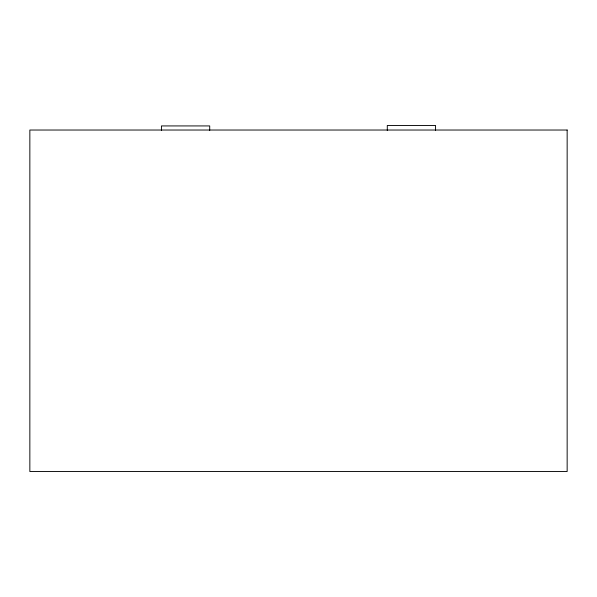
<?xml version="1.0" encoding="UTF-8"?>
<svg xmlns="http://www.w3.org/2000/svg" width="597" height="597" viewBox="0 0 597 597"><rect width="100%" height="100%" fill="white"/><g stroke="black" fill="none" stroke-linecap="round" stroke-linejoin="round"><path stroke-width="0.9" d="M435.556 130.482L435.556 125.474L387.289 125.474L387.289 130.482M209.711 130.482L209.711 125.93L161.444 125.93L161.444 130.482M567.15 130.027L29.85 130.027L29.85 471.526L567.15 471.526L567.15 130.027"/></g></svg>
